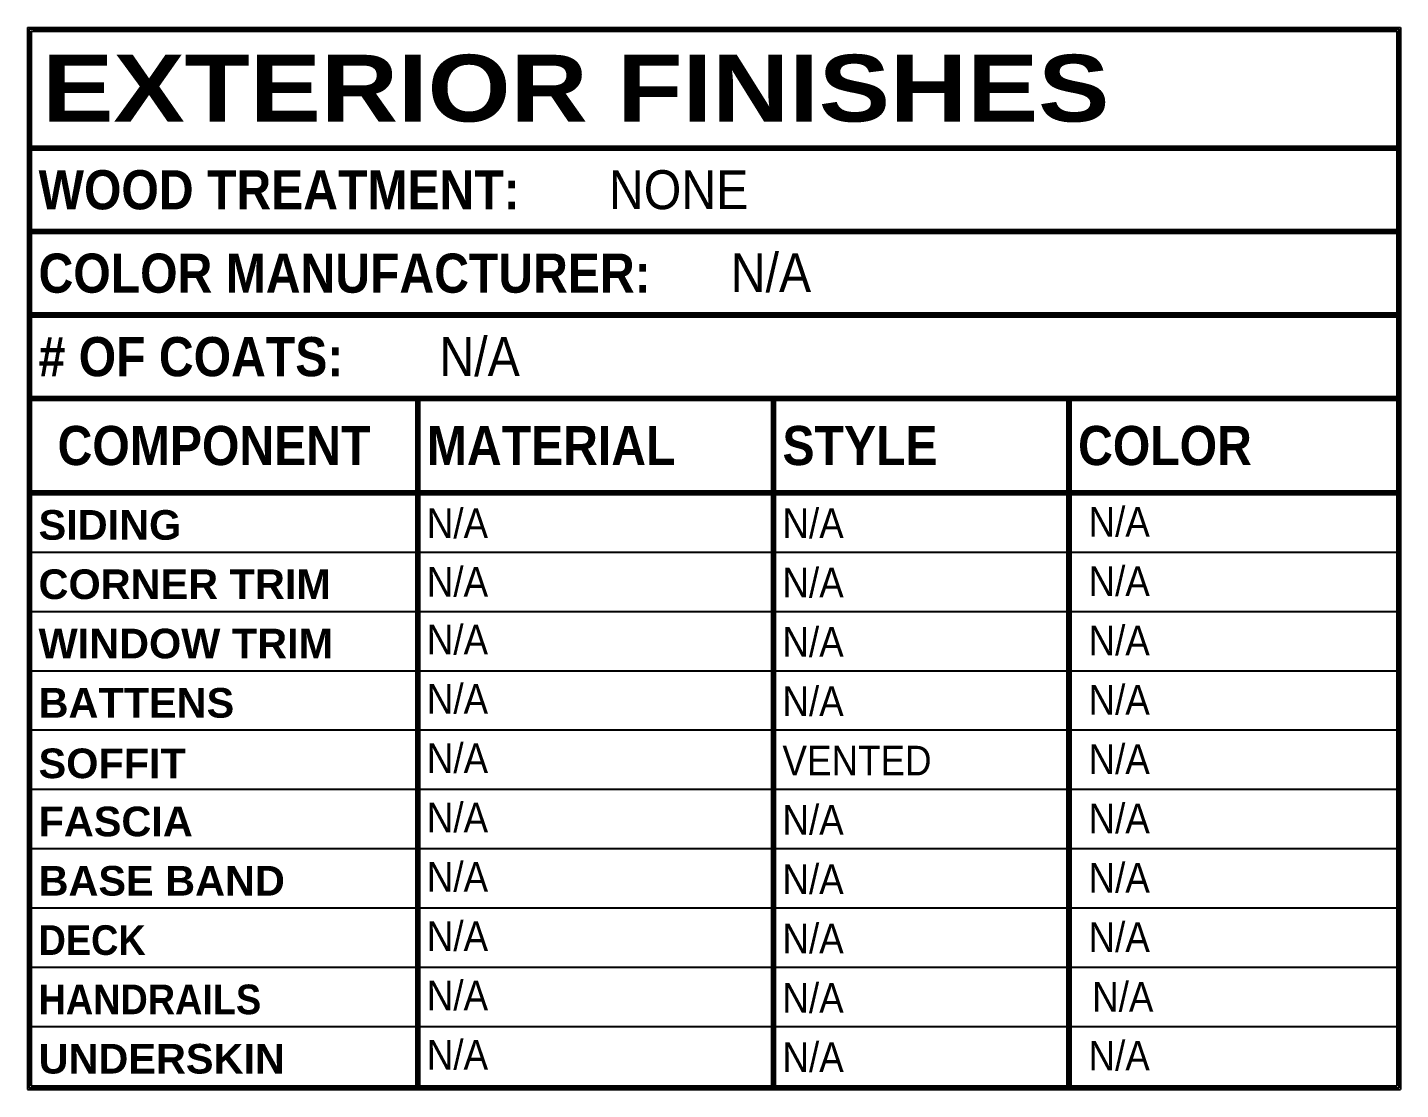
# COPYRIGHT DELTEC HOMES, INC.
# Model space of a CAD drawing. Header units: inches. Extents: x -645 to 3012, y -921 to 1655.
# Drawn here: x 886.4 to 1071.6, y 853.9 to 997.2 of the extents above; entities that cross this region are included whole.
import ezdxf
from ezdxf.enums import TextEntityAlignment as Align

# ---------------------------------------------------------------- set-up
doc = ezdxf.new("R2010")
doc.units = ezdxf.units.IN
doc.header["$LTSCALE"] = 10
doc.header["$MEASUREMENT"] = 0
doc.layers.get('0').update_dxf_attribs({"linetype": 'CONTINUOUS'})
doc.layers.add('A-SCH', color=171, linetype='CONTINUOUS')
doc.styles.add('style1', font='arial.ttf')
doc.styles.add('style2', font='arialbd.ttf')
doc.styles.add('style3', font='ariblk.ttf')

# ---------------------------------------------------------------- blocks, each defined once
blk = doc.blocks.new('*U83')
at = {"layer": 'A-SCH'}
for p, q in [((0, 0), (185.19, 0)), ((0, 0), (0, -135.26)), ((0, 0), (0, -135.26)), ((0, 0), (185.19, 0)), ((0.25, -127.01), (0.25, -0.25)), ((0.25, -0.25), (0.25, -127.01)), ((96.5, -0.25), (0.25, -0.25)), ((0.5, -0.5), (0.5, -126.76)), ((0.5, -0.5), (184.69, -0.5)), ((0.75, -0.25), (184.94, -0.25)), ((184.69, -0.5), (184.69, -142.76)), ((184.94, -0.25), (184.94, -143.01)), ((184.94, -143.01), (184.94, -0.25)), ((184.94, -0.25), (184.94, -143.01)), ((185.19, 0), (185.19, -143.26)), ((0.5, -16), (184.69, -16)), ((96.5, -16.25), (0.5, -16.25)), ((0.5, -16.25), (184.69, -16.25)), ((0.5, -16.5), (184.69, -16.5)), ((0.5, -27.25), (184.69, -27.25)), ((96.5, -27.5), (0.5, -27.5)), ((0.5, -27.5), (184.69, -27.5)), ((0.5, -27.75), (184.69, -27.75)), ((0.5, -38.51), (184.69, -38.51)), ((96.5, -38.76), (0.5, -38.76)), ((0.5, -38.76), (184.69, -38.76)), ((0.5, -39.01), (184.69, -39.01)), ((0.5, -49.76), (184.69, -49.76)), ((96.5, -50.01), (0.5, -50.01)), ((0.5, -50.01), (184.69, -50.01)), ((0.5, -50.26), (184.69, -50.26)), ((52.36, -50.26), (52.36, -142.76)), ((52.61, -50.26), (52.61, -142.76)), ((52.86, -50.26), (52.86, -142.76)), ((100.33, -50.26), (100.33, -142.76)), ((100.58, -50.26), (100.58, -142.76)), ((100.83, -50.26), (100.83, -142.76)), ((140.2, -50.26), (140.2, -142.76)), ((140.45, -50.26), (140.45, -142.76)), ((140.7, -50.26), (140.7, -142.76)), ((0.5, -62.51), (52.36, -62.51)), ((0.5, -62.76), (52.36, -62.76)), ((0.5, -62.76), (52.36, -62.76)), ((52.86, -62.51), (100.33, -62.51)), ((52.86, -62.76), (100.33, -62.76)), ((52.86, -62.76), (100.33, -62.76)), ((100.83, -62.51), (140.2, -62.51)), ((100.83, -62.76), (140.2, -62.76)), ((100.83, -62.76), (140.2, -62.76)), ((140.7, -62.51), (184.69, -62.51)), ((140.7, -62.76), (184.94, -62.76)), ((140.7, -62.76), (184.69, -62.76)), ((0.5, -63.01), (52.36, -63.01)), ((52.86, -63.01), (100.33, -63.01)), ((100.83, -63.01), (140.2, -63.01)), ((140.7, -63.01), (184.69, -63.01)), ((0.5, -70.76), (52.36, -70.76)), ((52.86, -70.76), (100.33, -70.76)), ((100.83, -70.76), (140.2, -70.76)), ((140.7, -70.76), (184.94, -70.76)), ((0.5, -78.76), (52.36, -78.76)), ((52.86, -78.76), (100.33, -78.76)), ((100.83, -78.76), (140.2, -78.76)), ((140.7, -78.76), (184.94, -78.76)), ((0.5, -86.76), (52.36, -86.76)), ((0.5, -86.76), (52.36, -86.76)), ((52.86, -86.76), (100.33, -86.76)), ((52.86, -86.76), (100.33, -86.76)), ((100.83, -86.76), (140.2, -86.76)), ((100.83, -86.76), (140.2, -86.76)), ((140.7, -86.76), (184.94, -86.76)), ((140.7, -86.76), (184.94, -86.76)), ((0.5, -94.76), (52.36, -94.76)), ((52.86, -94.76), (100.33, -94.76)), ((100.83, -94.76), (140.2, -94.76)), ((140.7, -94.76), (184.94, -94.76)), ((0.5, -102.76), (52.36, -102.76)), ((0.5, -102.76), (52.36, -102.76)), ((52.86, -102.76), (100.33, -102.76)), ((52.86, -102.76), (100.33, -102.76)), ((100.83, -102.76), (140.2, -102.76)), ((100.83, -102.76), (140.2, -102.76)), ((140.7, -102.76), (184.94, -102.76)), ((140.7, -102.76), (184.94, -102.76)), ((0.5, -110.76), (52.36, -110.76)), ((52.86, -110.76), (100.33, -110.76)), ((100.83, -110.76), (140.2, -110.76)), ((140.7, -110.76), (184.94, -110.76)), ((0.5, -118.76), (52.36, -118.76)), ((52.86, -118.76), (100.33, -118.76)), ((100.83, -118.76), (140.2, -118.76)), ((140.7, -118.76), (184.94, -118.76)), ((0.5, -126.76), (52.36, -126.76)), ((52.86, -126.76), (100.33, -126.76)), ((100.83, -126.76), (140.2, -126.76)), ((140.7, -126.76), (184.94, -126.76)), ((0.5, -134.76), (52.36, -134.76)), ((52.86, -134.76), (100.33, -134.76)), ((100.83, -134.76), (165.58, -134.76)), ((140.7, -134.76), (184.94, -134.76)), ((0, -143.26), (185.19, -143.26)), ((0.25, -143.01), (184.94, -143.01)), ((0.5, -142.76), (184.69, -142.76))]:
    blk.add_line(p, q, dxfattribs=at)
for points in [[(0.25, -127.01), (0.25, -143.01)], [(0.5, -126.76), (0.5, -142.76)], [(0, -135.26), (0, -143.26)]]:
    blk.add_lwpolyline(points, dxfattribs=at)
at = {"layer": 'A-SCH', "style": 'style2', "width": 0.88}
for s, p in [('WOOD TREATMENT:', (1.5, -21.89)), ('COLOR MANUFACTURER:', (1.5, -33.14)), ('# OF COATS:', (1.5, -44.4)), ('STYLE', (101.83, -56.39)), ('COLOR', (141.7, -56.39)), ('MATERIAL', (53.86, -56.39))]:
    blk.add_text(s, height=5.28, dxfattribs=at).set_placement(p, align=Align.MIDDLE_LEFT)
blk.add_text('COMPONENT', height=5.28, dxfattribs=at).set_placement((25.16, -56.39), align=Align.MIDDLE_CENTER)
at = {"layer": 'A-SCH', "style": 'style2'}
for s, p in [('SIDING', (1.5, -69.1)), ('CORNER TRIM', (1.5, -77.1)), ('WINDOW TRIM', (1.5, -85.1)), ('BATTENS', (1.5, -93.1)), ('SOFFIT', (1.5, -101.26)), ('FASCIA', (1.5, -109.1)), ('BASE BAND', (1.5, -117.1)), ('UNDERSKIN', (1.5, -141.1))]:
    blk.add_text(s, height=4, dxfattribs=at).set_placement(p)
at = {"layer": 'A-SCH', "style": 'style2', "width": 0.9125}
for s, p in [('DECK', (1.5, -125.1)), ('HANDRAILS', (1.5, -133.1))]:
    blk.add_text(s, height=4, dxfattribs=at).set_placement(p)
at = {"layer": 'A-SCH', "insert": (2, -8.25), "char_height": 9, "width": 269.0385, "attachment_point": 4, "style": 'style3'}
blk.add_mtext('EXTERIOR FINISHES', dxfattribs=at)
at = {"layer": 'A-SCH', "style": 'style1', "width": 0.8875, "flags": 4}
for tag, p, height in [('FRAMEGUARD', (78.42, -24.51), 5.25), ('COLOR_MANUFACTURER', (94.85, -35.7), 5.25), ('COATS', (55.56, -47.02), 5.25), ('SidingMaterial', (53.86, -68.88), 4), ('SidingStyle', (101.83, -68.88), 4), ('SidingColor', (143.11, -68.69), 4), ('CornerTrimMaterial', (53.86, -76.76), 4), ('CornerTrimStyle', (101.83, -76.88), 4), ('CornerTrimColor', (143.11, -76.69), 4), ('WindowTrimMaterial', (53.86, -84.57), 4), ('WindowTrimStyle', (101.83, -84.88), 4), ('WindowTrimColor', (143.11, -84.69), 4), ('BattensMaterial', (53.86, -92.57), 4), ('BattensStyle', (101.83, -92.88), 4), ('BattensColor', (143.11, -92.69), 4), ('SoffitMaterial', (53.86, -100.57), 4), ('SoffitStyle', (101.83, -100.88), 4), ('SoffitColor', (143.11, -100.69), 4), ('FasciaMaterial', (53.86, -108.57), 4), ('FasciaStyle', (101.83, -108.88), 4), ('FasciaColor', (143.11, -108.69), 4), ('BaseBandMaterial', (53.86, -116.57), 4), ('BaseBandStyle', (101.83, -116.88), 4), ('BaseBandColor', (143.11, -116.69), 4), ('DeckMaterial', (53.86, -124.57), 4), ('DeckStyle', (101.83, -124.88), 4), ('DeckColor', (143.11, -124.69), 4), ('HandrailMaterial', (53.86, -132.57), 4), ('HandrailStyle', (101.82, -132.91), 4), ('HandrailColor', (143.59, -132.76), 4), ('UnderskinMaterial', (53.86, -140.57), 4), ('UnderskinStyle', (101.83, -140.88), 4), ('UnderskinColor', (143.11, -140.69), 4)]:
    blk.add_attdef(tag, p, '', height=height, dxfattribs=at)

msp = doc.modelspace()

# ---------------------------------------------------------------- block references
ref = msp.add_blockref('*U83', (886.41739, 997.20474))
ref.add_attrib('SidingMaterial', 'N/A', (940.27835, 928.32087), dxfattribs={"layer": 'A-SCH', "height": 4, "style": 'style1', "width": 0.8875})
ref.add_attrib('SidingStyle', 'N/A', (988.24306, 928.32087), dxfattribs={"layer": 'A-SCH', "height": 4, "style": 'style1', "width": 0.8875})
ref.add_attrib('SidingColor', 'N/A', (1029.52713, 928.51456), dxfattribs={"layer": 'A-SCH', "height": 4, "style": 'style1', "width": 0.8875})
ref.add_attrib('CornerTrimMaterial', 'N/A', (940.27835, 920.44587), dxfattribs={"layer": 'A-SCH', "height": 4, "style": 'style1', "width": 0.8875})
ref.add_attrib('WindowTrimMaterial', 'N/A', (940.27835, 912.63706), dxfattribs={"layer": 'A-SCH', "height": 4, "style": 'style1', "width": 0.8875})
ref.add_attrib('BattensMaterial', 'N/A', (940.27835, 904.63706), dxfattribs={"layer": 'A-SCH', "height": 4, "style": 'style1', "width": 0.8875})
ref.add_attrib('CornerTrimStyle', 'N/A', (988.24306, 920.32087), dxfattribs={"layer": 'A-SCH', "height": 4, "style": 'style1', "width": 0.8875})
ref.add_attrib('CornerTrimColor', 'N/A', (1029.52713, 920.51456), dxfattribs={"layer": 'A-SCH', "height": 4, "style": 'style1', "width": 0.8875})
ref.add_attrib('WindowTrimStyle', 'N/A', (988.24306, 912.32087), dxfattribs={"layer": 'A-SCH', "height": 4, "style": 'style1', "width": 0.8875})
ref.add_attrib('WindowTrimColor', 'N/A', (1029.52713, 912.51456), dxfattribs={"layer": 'A-SCH', "height": 4, "style": 'style1', "width": 0.8875})
ref.add_attrib('BattensStyle', 'N/A', (988.24306, 904.32087), dxfattribs={"layer": 'A-SCH', "height": 4, "style": 'style1', "width": 0.8875})
ref.add_attrib('BattensColor', 'N/A', (1029.52713, 904.51456), dxfattribs={"layer": 'A-SCH', "height": 4, "style": 'style1', "width": 0.8875})
ref.add_attrib('SoffitMaterial', 'N/A', (940.27835, 896.63706), dxfattribs={"layer": 'A-SCH', "height": 4, "style": 'style1', "width": 0.8875})
ref.add_attrib('SoffitStyle', 'VENTED', (988.24306, 896.32087), dxfattribs={"layer": 'A-SCH', "height": 4, "style": 'style1', "width": 0.8875})
ref.add_attrib('SoffitColor', 'N/A', (1029.52713, 896.51456), dxfattribs={"layer": 'A-SCH', "height": 4, "style": 'style1', "width": 0.8875})
ref.add_attrib('FasciaMaterial', 'N/A', (940.27835, 888.63706), dxfattribs={"layer": 'A-SCH', "height": 4, "style": 'style1', "width": 0.8875})
ref.add_attrib('FasciaStyle', 'N/A', (988.24306, 888.32087), dxfattribs={"layer": 'A-SCH', "height": 4, "style": 'style1', "width": 0.8875})
ref.add_attrib('FasciaColor', 'N/A', (1029.52713, 888.51456), dxfattribs={"layer": 'A-SCH', "height": 4, "style": 'style1', "width": 0.8875})
ref.add_attrib('BaseBandMaterial', 'N/A', (940.27835, 880.63706), dxfattribs={"layer": 'A-SCH', "height": 4, "style": 'style1', "width": 0.8875})
ref.add_attrib('BaseBandStyle', 'N/A', (988.24306, 880.32087), dxfattribs={"layer": 'A-SCH', "height": 4, "style": 'style1', "width": 0.8875})
ref.add_attrib('BaseBandColor', 'N/A', (1029.52713, 880.51456), dxfattribs={"layer": 'A-SCH', "height": 4, "style": 'style1', "width": 0.8875})
ref.add_attrib('DeckMaterial', 'N/A', (940.27835, 872.63706), dxfattribs={"layer": 'A-SCH', "height": 4, "style": 'style1', "width": 0.8875})
ref.add_attrib('DeckStyle', 'N/A', (988.24306, 872.32087), dxfattribs={"layer": 'A-SCH', "height": 4, "style": 'style1', "width": 0.8875})
ref.add_attrib('DeckColor', 'N/A', (1029.52713, 872.51456), dxfattribs={"layer": 'A-SCH', "height": 4, "style": 'style1', "width": 0.8875})
ref.add_attrib('UnderskinMaterial', 'N/A', (940.27835, 856.63706), dxfattribs={"layer": 'A-SCH', "height": 4, "style": 'style1', "width": 0.8875})
ref.add_attrib('UnderskinStyle', 'N/A', (988.24306, 856.32087), dxfattribs={"layer": 'A-SCH', "height": 4, "style": 'style1', "width": 0.8875})
ref.add_attrib('UnderskinColor', 'N/A', (1029.52713, 856.51456), dxfattribs={"layer": 'A-SCH', "height": 4, "style": 'style1', "width": 0.8875})
ref.add_attrib('FRAMEGUARD', 'NONE', (964.83704, 972.69712), dxfattribs={"layer": 'A-SCH', "height": 5.25, "style": 'style1', "width": 0.8875})
ref.add_attrib('COLOR_MANUFACTURER', 'N/A', (981.26572, 961.50555), dxfattribs={"layer": 'A-SCH', "height": 5.25, "style": 'style1', "width": 0.8875})
ref.add_attrib('COATS', 'N/A', (941.97463, 950.18535), dxfattribs={"layer": 'A-SCH', "height": 5.25, "style": 'style1', "width": 0.8875})
ref.add_attrib('HandrailMaterial', 'N/A', (940.27835, 864.63706), dxfattribs={"layer": 'A-SCH', "height": 4, "style": 'style1', "width": 0.8875})
ref.add_attrib('HandrailStyle', 'N/A', (988.24086, 864.29796), dxfattribs={"layer": 'A-SCH', "height": 4, "style": 'style1', "width": 0.8875})
ref.add_attrib('HandrailColor', 'N/A', (1030.01099, 864.44522), dxfattribs={"layer": 'A-SCH', "height": 4, "style": 'style1', "width": 0.8875})

doc.saveas('drawing.dxf')
